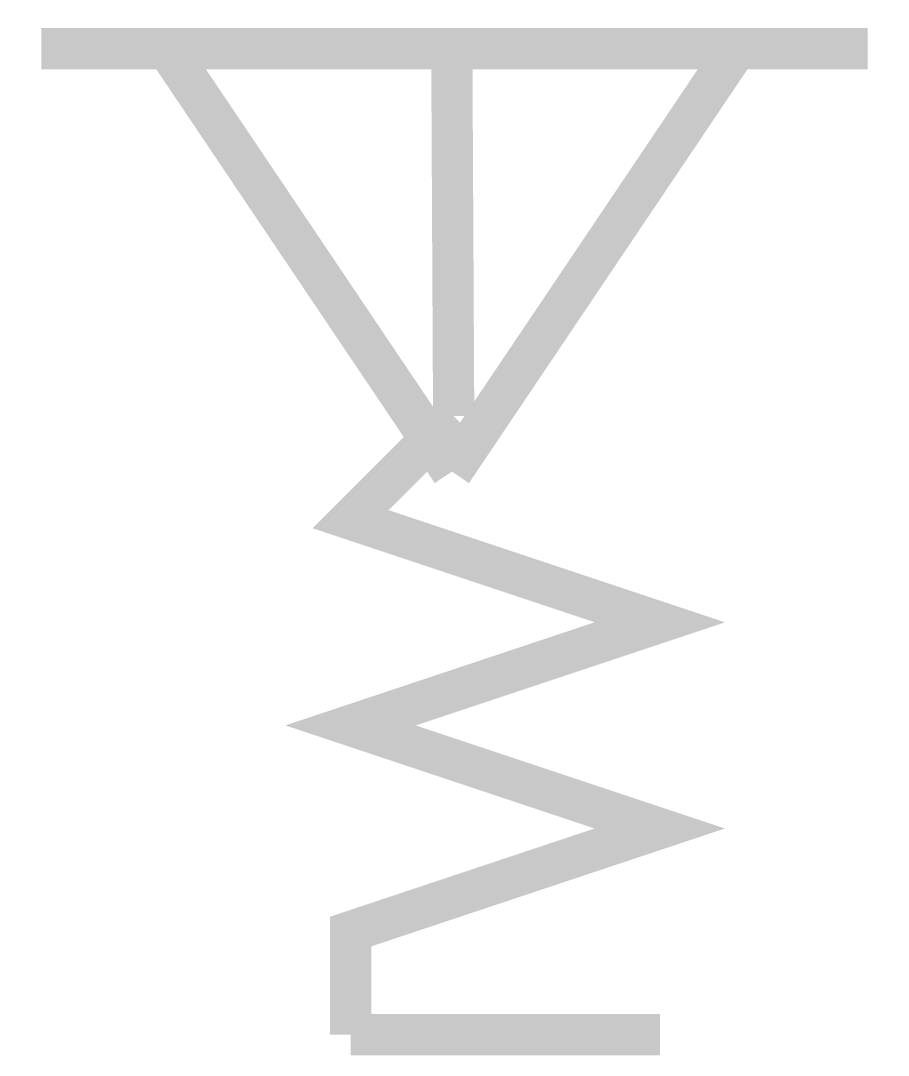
# Model space of a CAD drawing. Extents: x 5.9 to 10.11, y 1.4 to 6.42.
import ezdxf

# ---------------------------------------------------------------- set-up
doc = ezdxf.new("R2010")
doc.units = 0
doc.header["$MEASUREMENT"] = 0
doc.layers.get('0').update_dxf_attribs({"linetype": 'CONTINUOUS'})

msp = doc.modelspace()

# ---------------------------------------------------------------- linework, layer by layer
at = {"const_width": 0.2}
for points in [[(6, 6.282), (10.0079, 6.282)], [(7.9912, 4.231), (6.5867, 6.318)], [(7.9912, 4.231), (9.3957, 6.318)], [(7.9912, 6.21), (8, 4.5)], [(8, 4.5), (7.5, 4), (9, 3.5), (7.5, 3), (9, 2.5), (7.5, 2), (7.5, 1.5)], [(7.5, 1.5), (9, 1.5)]]:
    msp.add_lwpolyline(points, dxfattribs=at)

doc.saveas('drawing.dxf')
